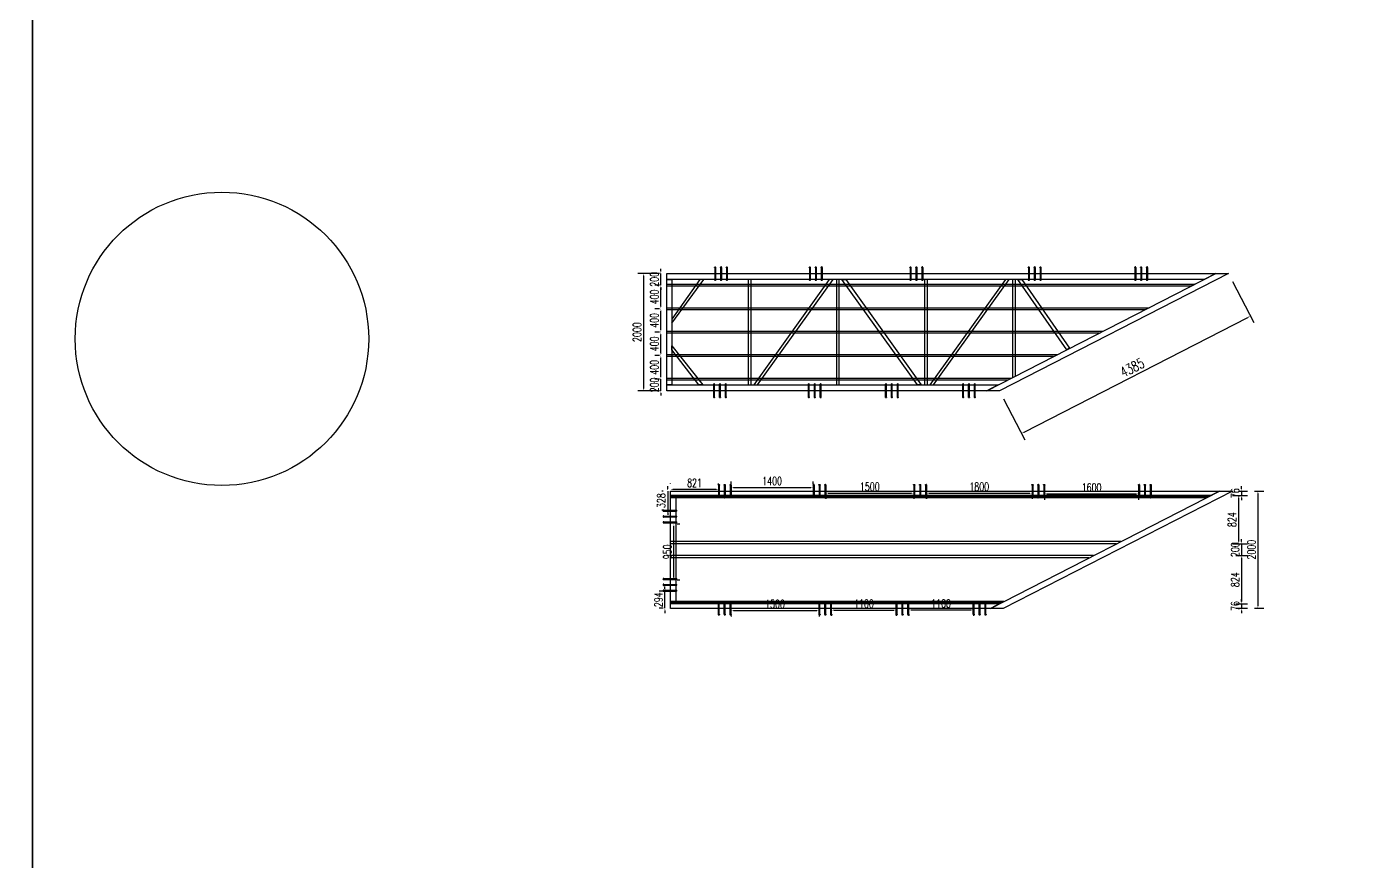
# Model space of a CAD drawing. Extents: x -18540 to 926017, y -610001 to -56924.
# Drawn here: x 24599 to 47185, y -595422 to -581187 of the extents above; entities that cross this region are included whole.
import ezdxf

# ---------------------------------------------------------------- set-up
doc = ezdxf.new("R2010")
doc.units = 0
doc.header["$LTSCALE"] = 10
doc.header["$MEASUREMENT"] = 0
for name, color, linetype in [('BJ02', 2, 'Continuous'), ('W-STEEL_FRAME钢架', 3, 'Continuous'), ('W-STEEL_KEEL钢龙骨', 5, 'Continuous'), ('浮箱U槽', 5, 'Continuous'), ('螺栓孔位', 2, 'Continuous')]:
    doc.layers.add(name, color=color, linetype=linetype)
doc.styles.add('STANDARD_T3', font='simplex.shx', dxfattribs={"width": 0.7, "bigfont": 'gbcbig.shx'})
doc.dimstyles.new('W&&40', dxfattribs={"dimtxt": 140, "dimasz": 40, "dimexe": 100, "dimexo": 120, "dimgap": 40, "dimtad": 1, "dimdec": 0, "dimzin": 0, "dimdsep": 46, "dimtxsty": 'STANDARD_T3', "dimcen": 0.09, "dimclrd": 1, "dimclre": 1, "dimclrt": 7, "dimazin": 2, "dimtfac": 1, "dimtdec": 0, "dimtix": 1, "dimtmove": 2, "dimatfit": 3, "dimfxl": 100, "dimtolj": 1, "dimtzin": 0, "dimarcsym": 0})
doc.dimstyles.new('W&&50', dxfattribs={"dimtxt": 175, "dimasz": 50, "dimexe": 125, "dimexo": 150, "dimgap": 50, "dimtad": 1, "dimdec": 0, "dimzin": 0, "dimdsep": 46, "dimtxsty": 'STANDARD_T3', "dimcen": 0.09, "dimclrd": 1, "dimclre": 1, "dimclrt": 7, "dimazin": 2, "dimtfac": 1, "dimtdec": 0, "dimtix": 1, "dimtmove": 2, "dimatfit": 3, "dimfxl": 100, "dimtolj": 1, "dimtzin": 0, "dimarcsym": 0})

# ---------------------------------------------------------------- blocks, each defined once
blk = doc.blocks.new('C-12')
at = {"color": 3}
blk.add_line((589889, 33110), (589989, 33110), dxfattribs=at)
at = {"color": 2}
blk.add_lwpolyline([(589989, 33110), (589989, 27464), (589889, 27659), (589889, 33110)], close=True, dxfattribs=at)
at = {"color": 3}
blk.add_lwpolyline([(589889, 27659), (591889, 23757), (591889, 23538), (589889, 27440)], close=True, dxfattribs=at)
at = {"layer": 'BJ02'}
blk.add_lwpolyline([(591789, 33110), (591789, 33020), (589989, 33020), (589989, 33110)], close=True, dxfattribs=at)
blk.add_lwpolyline([(591789, 33110), (591889, 33110), (591889, 23757), (591789, 23952), (591789, 33110)], dxfattribs=at)
at = {"layer": 'W-STEEL_FRAME钢架', "color": 1}
for points in [[(589989, 32496), (589989, 32561), (590587, 33020), (590657, 33020), (589989, 32496)], [(591789, 32477), (591789, 32543), (591111, 33020), (591041, 33020), (591789, 32477)], [(591789, 30276), (591789, 30341), (589989, 31626), (589989, 31564), (591789, 30276)], [(591789, 30126), (591789, 30060), (589989, 28776), (589989, 28837), (591789, 30126)], [(591789, 27276), (591789, 27341), (589989, 28626), (589989, 28564), (591789, 27276)], [(591789, 27126), (591789, 27060), (590614, 26246), (590590, 26293), (591789, 27126)]]:
    blk.add_lwpolyline(points, dxfattribs=at)
for points in [[(591789, 31670), (591789, 31720), (589989, 31720), (589989, 31670)], [(591789, 30170), (591789, 30220), (589989, 30220), (589989, 30170)], [(591789, 28670), (591789, 28720), (589989, 28720), (589989, 28670)], [(591789, 27170), (591789, 27220), (590115, 27220), (590140, 27170)]]:
    blk.add_lwpolyline(points, close=True, dxfattribs=at)
at = {"layer": 'W-STEEL_KEEL钢龙骨', "color": 4}
for points in [[(590072, 27303), (590072, 33110), (590107, 33110), (590107, 27235)], [(590472, 26523), (590472, 33110), (590507, 33110), (590507, 26455)], [(590872, 25743), (590872, 33110), (590907, 33110), (590907, 25674)], [(591272, 24962), (591272, 33110), (591307, 33110), (591307, 24894)]]:
    blk.add_lwpolyline(points, dxfattribs=at)
blk.add_lwpolyline([(591707, 33110), (591707, 24114), (591672, 24182), (591672, 33110)], close=True, dxfattribs=at)
blk = doc.blocks.new('*D551')
at = {"layer": 'Defpoints', "color": 0, "transparency": 16777216}
for p in [(35404, -587198), (35503, -587198), (35503, -587398)]:
    blk.add_point(p, dxfattribs=at)
at = {"layer": '浮箱U槽', "color": 1, "lineweight": -2, "transparency": 16777216}
for p, q in [((35383, -587198), (35304, -587198)), ((35404, -587158), (35404, -587118)), ((35404, -587398), (35404, -587198)), ((35383, -587398), (35304, -587398)), ((35404, -587438), (35404, -587478))]:
    blk.add_line(p, q, dxfattribs=at)
at = {"layer": '浮箱U槽', "color": 1, "transparency": 16777216}
for points in [[(35398, -587158), (35411, -587158), (35404, -587198)], [(35398, -587438), (35411, -587438), (35404, -587398)]]:
    blk.add_solid(points, dxfattribs=at)
at = {"layer": '浮箱U槽', "color": 7, "transparency": 16777216, "insert": (35294, -587298), "char_height": 140, "attachment_point": 5, "rotation": 90, "style": 'STANDARD_T3'}
blk.add_mtext('\\A1;200', dxfattribs=at)
blk = doc.blocks.new('*D552')
at = {"layer": 'Defpoints', "color": 0, "transparency": 16777216}
for p in [(35404, -586798), (35503, -586798), (35503, -587198)]:
    blk.add_point(p, dxfattribs=at)
at = {"layer": '浮箱U槽', "color": 1, "lineweight": -2, "transparency": 16777216}
for p, q in [((35383, -586798), (35304, -586798)), ((35404, -587158), (35404, -586838)), ((35383, -587198), (35304, -587198))]:
    blk.add_line(p, q, dxfattribs=at)
at = {"layer": '浮箱U槽', "color": 1, "transparency": 16777216}
for points in [[(35398, -586838), (35411, -586838), (35404, -586798)], [(35398, -587158), (35411, -587158), (35404, -587198)]]:
    blk.add_solid(points, dxfattribs=at)
at = {"layer": '浮箱U槽', "color": 7, "transparency": 16777216, "insert": (35294, -586998), "char_height": 140, "attachment_point": 5, "rotation": 90, "style": 'STANDARD_T3'}
blk.add_mtext('\\A1;400', dxfattribs=at)
blk = doc.blocks.new('*D553')
at = {"layer": 'Defpoints', "color": 0, "transparency": 16777216}
for p in [(35404, -586398), (35503, -586398), (35503, -586798)]:
    blk.add_point(p, dxfattribs=at)
at = {"layer": '浮箱U槽', "color": 1, "lineweight": -2, "transparency": 16777216}
for p, q in [((35383, -586398), (35304, -586398)), ((35404, -586758), (35404, -586438)), ((35383, -586798), (35304, -586798))]:
    blk.add_line(p, q, dxfattribs=at)
at = {"layer": '浮箱U槽', "color": 1, "transparency": 16777216}
for points in [[(35398, -586438), (35411, -586438), (35404, -586398)], [(35398, -586758), (35411, -586758), (35404, -586798)]]:
    blk.add_solid(points, dxfattribs=at)
at = {"layer": '浮箱U槽', "color": 7, "transparency": 16777216, "insert": (35294, -586598), "char_height": 140, "attachment_point": 5, "rotation": 90, "style": 'STANDARD_T3'}
blk.add_mtext('\\A1;400', dxfattribs=at)
blk = doc.blocks.new('*D554')
at = {"layer": 'Defpoints', "color": 0, "transparency": 16777216}
for p in [(35404, -585998), (35503, -585998), (35503, -586398)]:
    blk.add_point(p, dxfattribs=at)
at = {"layer": '浮箱U槽', "color": 1, "lineweight": -2, "transparency": 16777216}
for p, q in [((35383, -585998), (35304, -585998)), ((35404, -586358), (35404, -586038)), ((35383, -586398), (35304, -586398))]:
    blk.add_line(p, q, dxfattribs=at)
at = {"layer": '浮箱U槽', "color": 1, "transparency": 16777216}
for points in [[(35398, -586038), (35411, -586038), (35404, -585998)], [(35398, -586358), (35411, -586358), (35404, -586398)]]:
    blk.add_solid(points, dxfattribs=at)
at = {"layer": '浮箱U槽', "color": 7, "transparency": 16777216, "insert": (35294, -586198), "char_height": 140, "attachment_point": 5, "rotation": 90, "style": 'STANDARD_T3'}
blk.add_mtext('\\A1;400', dxfattribs=at)
blk = doc.blocks.new('*D555')
at = {"layer": 'Defpoints', "color": 0, "transparency": 16777216}
for p in [(35404, -585598), (35503, -585598), (35503, -585998)]:
    blk.add_point(p, dxfattribs=at)
at = {"layer": '浮箱U槽', "color": 1, "lineweight": -2, "transparency": 16777216}
for p, q in [((35383, -585598), (35304, -585598)), ((35404, -585958), (35404, -585638)), ((35383, -585998), (35304, -585998))]:
    blk.add_line(p, q, dxfattribs=at)
at = {"layer": '浮箱U槽', "color": 1, "transparency": 16777216}
for points in [[(35398, -585638), (35411, -585638), (35404, -585598)], [(35398, -585958), (35411, -585958), (35404, -585998)]]:
    blk.add_solid(points, dxfattribs=at)
at = {"layer": '浮箱U槽', "color": 7, "transparency": 16777216, "insert": (35294, -585798), "char_height": 140, "attachment_point": 5, "rotation": 90, "style": 'STANDARD_T3'}
blk.add_mtext('\\A1;400', dxfattribs=at)
blk = doc.blocks.new('*D556')
at = {"layer": 'Defpoints', "color": 0, "transparency": 16777216}
for p in [(35404, -585398), (35503, -585398), (35503, -585598)]:
    blk.add_point(p, dxfattribs=at)
at = {"layer": '浮箱U槽', "color": 1, "lineweight": -2, "transparency": 16777216}
for p, q in [((35383, -585398), (35304, -585398)), ((35404, -585358), (35404, -585318)), ((35404, -585598), (35404, -585398)), ((35383, -585598), (35304, -585598)), ((35404, -585638), (35404, -585678))]:
    blk.add_line(p, q, dxfattribs=at)
at = {"layer": '浮箱U槽', "color": 1, "transparency": 16777216}
for points in [[(35398, -585358), (35411, -585358), (35404, -585398)], [(35398, -585638), (35411, -585638), (35404, -585598)]]:
    blk.add_solid(points, dxfattribs=at)
at = {"layer": '浮箱U槽', "color": 7, "transparency": 16777216, "insert": (35294, -585498), "char_height": 140, "attachment_point": 5, "rotation": 90, "style": 'STANDARD_T3'}
blk.add_mtext('\\A1;200', dxfattribs=at)
blk = doc.blocks.new('*D557')
at = {"layer": 'Defpoints', "color": 0, "transparency": 16777216}
for p in [(35503, -585398), (35109, -587398), (35503, -587398)]:
    blk.add_point(p, dxfattribs=at)
at = {"layer": '浮箱U槽', "color": 1, "lineweight": -2, "transparency": 16777216}
for p, q in [((35383, -585398), (35009, -585398)), ((35109, -585438), (35109, -587358)), ((35383, -587398), (35009, -587398))]:
    blk.add_line(p, q, dxfattribs=at)
at = {"layer": '浮箱U槽', "color": 1, "transparency": 16777216}
for points in [[(35103, -585438), (35116, -585438), (35109, -585398)], [(35103, -587358), (35116, -587358), (35109, -587398)]]:
    blk.add_solid(points, dxfattribs=at)
at = {"layer": '浮箱U槽', "color": 7, "transparency": 16777216, "insert": (34999, -586398), "char_height": 140, "attachment_point": 5, "rotation": 90, "style": 'STANDARD_T3'}
blk.add_mtext('\\A1;2000', dxfattribs=at)
blk = doc.blocks.new('1')
at = {"lineweight": -3}
for p, q in [((-1521938, 1214338), (-1521935, 1214338)), ((-1521938, 1214336), (-1521931, 1214336)), ((-1521938, 1214336), (-1521914, 1214336)), ((-1521936, 1214341), (-1521936, 1214346)), ((-1521936, 1214346), (-1521916, 1214346)), ((-1521935, 1214341), (-1521936, 1214341)), ((-1521934, 1214347), (-1521932, 1214347)), ((-1521933, 1214352), (-1521931, 1214355)), ((-1521933, 1214136), (-1521933, 1214352)), ((-1521919, 1214352), (-1521933, 1214352)), ((-1521932, 1214347), (-1521919, 1214347)), ((-1521932, 1214346), (-1521932, 1214341)), ((-1521921, 1214355), (-1521931, 1214355)), ((-1521919, 1214352), (-1521921, 1214355)), ((-1521919, 1214347), (-1521921, 1214347)), ((-1521921, 1214346), (-1521921, 1214341)), ((-1521919, 1214136), (-1521919, 1214352)), ((-1521917, 1214341), (-1521916, 1214341)), ((-1521914, 1214338), (-1521917, 1214338)), ((-1521916, 1214341), (-1521916, 1214346)), ((-1521938, 1214136), (-1521931, 1214136)), ((-1521938, 1214136), (-1521914, 1214136)), ((-1521938, 1214134), (-1521935, 1214134)), ((-1521935, 1214131), (-1521936, 1214131)), ((-1521936, 1214131), (-1521936, 1214126)), ((-1521936, 1214126), (-1521916, 1214126)), ((-1521934, 1214125), (-1521932, 1214125)), ((-1521932, 1214126), (-1521932, 1214131)), ((-1521932, 1214125), (-1521919, 1214125)), ((-1521921, 1214126), (-1521921, 1214131)), ((-1521919, 1214125), (-1521921, 1214125)), ((-1521914, 1214134), (-1521917, 1214134)), ((-1521917, 1214131), (-1521916, 1214131)), ((-1521916, 1214131), (-1521916, 1214126))]:
    blk.add_line(p, q, dxfattribs=at)
at = {"color": 1}
for p, q in [((-1521936, 1214346), (-1521934, 1214347)), ((-1521919, 1214347), (-1521916, 1214346))]:
    blk.add_line(p, q, dxfattribs=at)
at = {"color": 6, "lineweight": -3}
for p, q in [((-1521931, 1214136), (-1521931, 1214355)), ((-1521921, 1214136), (-1521921, 1214355))]:
    blk.add_line(p, q, dxfattribs=at)
at = {"lineweight": -3}
for points in [[(-1521933, 1214336), (-1521938, 1214336), (-1521938, 1214338), (-1521914, 1214338), (-1521914, 1214336), (-1521919, 1214336)], [(-1521935, 1214338), (-1521935, 1214341), (-1521917, 1214341), (-1521917, 1214338)], [(-1521933, 1214136), (-1521938, 1214136), (-1521938, 1214134), (-1521914, 1214134), (-1521914, 1214136), (-1521919, 1214136)], [(-1521935, 1214134), (-1521935, 1214131), (-1521917, 1214131), (-1521917, 1214134)]]:
    blk.add_lwpolyline(points, dxfattribs=at)
for centre, radius, start, end in [((-1521934, 1214129), 3.22, 223.6028, 316.3972), ((-1521926, 1214140), 14.7, 248.7607, 291.2393), ((-1521919, 1214129), 3.22, 223.6028, 316.3972)]:
    blk.add_arc(centre, radius, start, end, dxfattribs=at)
blk = doc.blocks.new('螺栓孔位')
at = {"layer": '螺栓孔位', "color": 1, "rotation": 270}
for p in [(-1214244, -1521833), (-1214244, -1521933), (-1214244, -1522033)]:
    blk.add_blockref('1', p, dxfattribs=at)
blk = doc.blocks.new('*D558')
at = {"layer": 'Defpoints', "color": 0, "transparency": 16777216}
for p in [(36599, -591106), (38099, -591106), (38099, -591143)]:
    blk.add_point(p, dxfattribs=at)
at = {"layer": '浮箱U槽', "color": 1, "lineweight": -2, "transparency": 16777216}
for p, q in [((36599, -591226), (36599, -591243)), ((36639, -591143), (38059, -591143)), ((38099, -591226), (38099, -591243))]:
    blk.add_line(p, q, dxfattribs=at)
at = {"layer": '浮箱U槽', "color": 1, "transparency": 16777216}
for points in [[(36639, -591137), (36639, -591150), (36599, -591143)], [(38059, -591137), (38059, -591150), (38099, -591143)]]:
    blk.add_solid(points, dxfattribs=at)
at = {"layer": '浮箱U槽', "color": 7, "transparency": 16777216, "insert": (37349, -591033), "char_height": 140, "attachment_point": 5, "style": 'STANDARD_T3'}
blk.add_mtext('\\A1;1500', dxfattribs=at)
blk = doc.blocks.new('*D559')
at = {"layer": 'Defpoints', "color": 0, "transparency": 16777216}
for p in [(38313, -591106), (39413, -591106), (39413, -591136)]:
    blk.add_point(p, dxfattribs=at)
at = {"layer": '浮箱U槽', "color": 1, "lineweight": -2, "transparency": 16777216}
for p, q in [((38313, -591226), (38313, -591236)), ((38353, -591136), (39373, -591136)), ((39413, -591226), (39413, -591236))]:
    blk.add_line(p, q, dxfattribs=at)
at = {"layer": '浮箱U槽', "color": 1, "transparency": 16777216}
for points in [[(38353, -591129), (38353, -591143), (38313, -591136)], [(39373, -591129), (39373, -591143), (39413, -591136)]]:
    blk.add_solid(points, dxfattribs=at)
at = {"layer": '浮箱U槽', "color": 7, "transparency": 16777216, "insert": (38863, -591026), "char_height": 140, "attachment_point": 5, "style": 'STANDARD_T3'}
blk.add_mtext('\\A1;1100', dxfattribs=at)
blk = doc.blocks.new('*D560')
at = {"layer": 'Defpoints', "color": 0, "transparency": 16777216}
for p in [(39627, -591106), (40727, -591106), (40727, -591133)]:
    blk.add_point(p, dxfattribs=at)
at = {"layer": '浮箱U槽', "color": 1, "lineweight": -2, "transparency": 16777216}
for p, q in [((39627, -591226), (39627, -591233)), ((39667, -591133), (40687, -591133)), ((40727, -591226), (40727, -591233))]:
    blk.add_line(p, q, dxfattribs=at)
at = {"layer": '浮箱U槽', "color": 1, "transparency": 16777216}
for points in [[(39667, -591126), (39667, -591139), (39627, -591133)], [(40687, -591126), (40687, -591139), (40727, -591133)]]:
    blk.add_solid(points, dxfattribs=at)
at = {"layer": '浮箱U槽', "color": 7, "transparency": 16777216, "insert": (40177, -591023), "char_height": 140, "attachment_point": 5, "style": 'STANDARD_T3'}
blk.add_mtext('\\A1;1100', dxfattribs=at)
blk = doc.blocks.new('*D561')
at = {"layer": 'Defpoints', "color": 0, "transparency": 16777216}
for p in [(38213, -589106), (39713, -589106), (39713, -589142)]:
    blk.add_point(p, dxfattribs=at)
at = {"layer": '浮箱U槽', "color": 1, "lineweight": -2, "transparency": 16777216}
for p, q in [((38213, -589226), (38213, -589242)), ((38253, -589142), (39673, -589142)), ((39713, -589226), (39713, -589242))]:
    blk.add_line(p, q, dxfattribs=at)
at = {"layer": '浮箱U槽', "color": 1, "transparency": 16777216}
for points in [[(38253, -589135), (38253, -589148), (38213, -589142)], [(39673, -589135), (39673, -589148), (39713, -589142)]]:
    blk.add_solid(points, dxfattribs=at)
at = {"layer": '浮箱U槽', "color": 7, "transparency": 16777216, "insert": (38963, -589032), "char_height": 140, "attachment_point": 5, "style": 'STANDARD_T3'}
blk.add_mtext('\\A1;1500', dxfattribs=at)
blk = doc.blocks.new('*D562')
at = {"layer": 'Defpoints', "color": 0, "transparency": 16777216}
for p in [(39927, -589106), (41727, -589106), (41727, -589142)]:
    blk.add_point(p, dxfattribs=at)
at = {"layer": '浮箱U槽', "color": 1, "lineweight": -2, "transparency": 16777216}
for p, q in [((39927, -589226), (39927, -589242)), ((39967, -589142), (41687, -589142)), ((41727, -589226), (41727, -589242))]:
    blk.add_line(p, q, dxfattribs=at)
at = {"layer": '浮箱U槽', "color": 1, "transparency": 16777216}
for points in [[(39967, -589136), (39967, -589149), (39927, -589142)], [(41687, -589136), (41687, -589149), (41727, -589142)]]:
    blk.add_solid(points, dxfattribs=at)
at = {"layer": '浮箱U槽', "color": 7, "transparency": 16777216, "insert": (40827, -589032), "char_height": 140, "attachment_point": 5, "style": 'STANDARD_T3'}
blk.add_mtext('\\A1;1800', dxfattribs=at)
blk = doc.blocks.new('*D563')
at = {"layer": 'Defpoints', "color": 0, "transparency": 16777216}
for p in [(41941, -589106), (43541, -589106), (43541, -589155)]:
    blk.add_point(p, dxfattribs=at)
at = {"layer": '浮箱U槽', "color": 1, "lineweight": -2, "transparency": 16777216}
for p, q in [((41941, -589226), (41941, -589255)), ((41981, -589155), (43501, -589155)), ((43541, -589226), (43541, -589255))]:
    blk.add_line(p, q, dxfattribs=at)
at = {"layer": '浮箱U槽', "color": 1, "transparency": 16777216}
for points in [[(41981, -589149), (41981, -589162), (41941, -589155)], [(43501, -589149), (43501, -589162), (43541, -589155)]]:
    blk.add_solid(points, dxfattribs=at)
at = {"layer": '浮箱U槽', "color": 7, "transparency": 16777216, "insert": (42741, -589045), "char_height": 140, "attachment_point": 5, "style": 'STANDARD_T3'}
blk.add_mtext('\\A1;1600', dxfattribs=at)
blk = doc.blocks.new('*D564')
at = {"layer": 'Defpoints', "color": 0, "transparency": 16777216}
for p in [(35563, -589668), (35626, -589668), (35563, -590618)]:
    blk.add_point(p, dxfattribs=at)
at = {"layer": '浮箱U槽', "color": 1, "lineweight": -2, "transparency": 16777216}
for p, q in [((35626, -590578), (35626, -589708)), ((35683, -589668), (35726, -589668)), ((35683, -590618), (35726, -590618))]:
    blk.add_line(p, q, dxfattribs=at)
at = {"layer": '浮箱U槽', "color": 1, "transparency": 16777216}
for points in [[(35619, -589708), (35632, -589708), (35626, -589668)], [(35619, -590578), (35632, -590578), (35626, -590618)]]:
    blk.add_solid(points, dxfattribs=at)
at = {"layer": '浮箱U槽', "color": 7, "transparency": 16777216, "insert": (35516, -590143), "char_height": 140, "attachment_point": 5, "rotation": 90, "style": 'STANDARD_T3'}
blk.add_mtext('\\A1;950', dxfattribs=at)
blk = doc.blocks.new('*D565')
at = {"layer": 'Defpoints', "color": 0, "transparency": 16777216}
for p in [(35473, -590812), (35564, -590812), (35566, -591106)]:
    blk.add_point(p, dxfattribs=at)
at = {"layer": '浮箱U槽', "color": 1, "lineweight": -2, "transparency": 16777216}
for p, q in [((35444, -590812), (35373, -590812)), ((35473, -590772), (35473, -590732)), ((35473, -591106), (35473, -590812)), ((35446, -591106), (35373, -591106)), ((35473, -591146), (35473, -591186))]:
    blk.add_line(p, q, dxfattribs=at)
at = {"layer": '浮箱U槽', "color": 1, "transparency": 16777216}
for points in [[(35467, -590772), (35480, -590772), (35473, -590812)], [(35467, -591146), (35480, -591146), (35473, -591106)]]:
    blk.add_solid(points, dxfattribs=at)
at = {"layer": '浮箱U槽', "color": 7, "transparency": 16777216, "insert": (35363, -590959), "char_height": 140, "attachment_point": 5, "rotation": 90, "style": 'STANDARD_T3'}
blk.add_mtext('\\A1;294', dxfattribs=at)
blk = doc.blocks.new('*D566')
at = {"layer": 'Defpoints', "color": 0, "transparency": 16777216}
for p in [(35566, -589106), (35520, -589434), (35566, -589434)]:
    blk.add_point(p, dxfattribs=at)
at = {"layer": '浮箱U槽', "color": 1, "lineweight": -2, "transparency": 16777216}
for p, q in [((35520, -589066), (35520, -589026)), ((35446, -589106), (35420, -589106)), ((35520, -589106), (35520, -589434)), ((35446, -589434), (35420, -589434)), ((35520, -589474), (35520, -589514))]:
    blk.add_line(p, q, dxfattribs=at)
at = {"layer": '浮箱U槽', "color": 1, "transparency": 16777216}
for points in [[(35513, -589066), (35527, -589066), (35520, -589106)], [(35513, -589474), (35527, -589474), (35520, -589434)]]:
    blk.add_solid(points, dxfattribs=at)
at = {"layer": '浮箱U槽', "color": 7, "transparency": 16777216, "insert": (35410, -589270), "char_height": 140, "attachment_point": 5, "rotation": 90, "style": 'STANDARD_T3'}
blk.add_mtext('\\A1;328', dxfattribs=at)
blk = doc.blocks.new('*D567')
at = {"layer": 'Defpoints', "color": 0, "transparency": 16777216}
for p in [(37999, -589045), (36599, -589106), (37999, -589106)]:
    blk.add_point(p, dxfattribs=at)
at = {"layer": '浮箱U槽', "color": 1, "lineweight": -2, "transparency": 16777216}
for p, q in [((36599, -588986), (36599, -588945)), ((36639, -589045), (37959, -589045)), ((37999, -588986), (37999, -588945))]:
    blk.add_line(p, q, dxfattribs=at)
at = {"layer": '浮箱U槽', "color": 1, "transparency": 16777216}
for points in [[(36639, -589039), (36639, -589052), (36599, -589045)], [(37959, -589039), (37959, -589052), (37999, -589045)]]:
    blk.add_solid(points, dxfattribs=at)
at = {"layer": '浮箱U槽', "color": 7, "transparency": 16777216, "insert": (37299, -588935), "char_height": 140, "attachment_point": 5, "style": 'STANDARD_T3'}
blk.add_mtext('\\A1;1400', dxfattribs=at)
blk = doc.blocks.new('*D568')
at = {"layer": 'Defpoints', "color": 0, "transparency": 16777216}
for p in [(35566, -589078), (35566, -589106), (36387, -589106)]:
    blk.add_point(p, dxfattribs=at)
at = {"layer": '浮箱U槽', "color": 1, "lineweight": -2, "transparency": 16777216}
for p, q in [((35566, -588986), (35566, -588978)), ((36387, -588986), (36387, -588978)), ((36347, -589078), (35606, -589078))]:
    blk.add_line(p, q, dxfattribs=at)
at = {"layer": '浮箱U槽', "color": 1, "transparency": 16777216}
for points in [[(35606, -589071), (35606, -589085), (35566, -589078)], [(36347, -589071), (36347, -589085), (36387, -589078)]]:
    blk.add_solid(points, dxfattribs=at)
at = {"layer": '浮箱U槽', "color": 7, "transparency": 16777216, "insert": (35977, -588968), "char_height": 140, "attachment_point": 5, "style": 'STANDARD_T3'}
blk.add_mtext('\\A1;821', dxfattribs=at)
blk = doc.blocks.new('*D569')
at = {"layer": 'Defpoints', "color": 0, "transparency": 16777216}
for p in [(44770, -589182), (45139, -589106), (45296, -589182)]:
    blk.add_point(p, dxfattribs=at)
at = {"layer": '浮箱U槽', "color": 1, "lineweight": -2, "transparency": 16777216}
for p, q in [((45296, -589066), (45296, -589026)), ((45196, -589182), (45396, -589182)), ((45259, -589106), (45396, -589106)), ((45296, -589106), (45296, -589182)), ((45296, -589222), (45296, -589262))]:
    blk.add_line(p, q, dxfattribs=at)
at = {"layer": '浮箱U槽', "color": 1, "transparency": 16777216}
for points in [[(45289, -589066), (45302, -589066), (45296, -589106)], [(45289, -589222), (45302, -589222), (45296, -589182)]]:
    blk.add_solid(points, dxfattribs=at)
at = {"layer": '浮箱U槽', "color": 7, "transparency": 16777216, "insert": (45186, -589144), "char_height": 140, "attachment_point": 5, "rotation": 90, "style": 'STANDARD_T3'}
blk.add_mtext('\\A1;76', dxfattribs=at)
blk = doc.blocks.new('*D570')
at = {"layer": 'Defpoints', "color": 0, "transparency": 16777216}
for p in [(44770, -589182), (43163, -590006), (45244, -590006)]:
    blk.add_point(p, dxfattribs=at)
at = {"layer": '浮箱U槽', "color": 1, "lineweight": -2, "transparency": 16777216}
for p, q in [((45144, -589182), (45344, -589182)), ((45244, -589222), (45244, -589966)), ((45144, -590006), (45344, -590006))]:
    blk.add_line(p, q, dxfattribs=at)
at = {"layer": '浮箱U槽', "color": 1, "transparency": 16777216}
for points in [[(45237, -589222), (45250, -589222), (45244, -589182)], [(45237, -589966), (45250, -589966), (45244, -590006)]]:
    blk.add_solid(points, dxfattribs=at)
at = {"layer": '浮箱U槽', "color": 7, "transparency": 16777216, "insert": (45134, -589594), "char_height": 140, "attachment_point": 5, "rotation": 90, "style": 'STANDARD_T3'}
blk.add_mtext('\\A1;824', dxfattribs=at)
blk = doc.blocks.new('*D571')
at = {"layer": 'Defpoints', "color": 0, "transparency": 16777216}
for p in [(43163, -590006), (42773, -590206), (45296, -590206)]:
    blk.add_point(p, dxfattribs=at)
at = {"layer": '浮箱U槽', "color": 1, "lineweight": -2, "transparency": 16777216}
for p, q in [((45296, -589966), (45296, -589926)), ((45196, -590006), (45396, -590006)), ((45296, -590006), (45296, -590206)), ((45196, -590206), (45396, -590206)), ((45296, -590246), (45296, -590286))]:
    blk.add_line(p, q, dxfattribs=at)
at = {"layer": '浮箱U槽', "color": 1, "transparency": 16777216}
for points in [[(45289, -589966), (45302, -589966), (45296, -590006)], [(45289, -590246), (45302, -590246), (45296, -590206)]]:
    blk.add_solid(points, dxfattribs=at)
at = {"layer": '浮箱U槽', "color": 7, "transparency": 16777216, "insert": (45186, -590106), "char_height": 140, "attachment_point": 5, "rotation": 90, "style": 'STANDARD_T3'}
blk.add_mtext('\\A1;200', dxfattribs=at)
blk = doc.blocks.new('*D572')
at = {"layer": 'Defpoints', "color": 0, "transparency": 16777216}
for p in [(42773, -590206), (41166, -591030), (45296, -591030)]:
    blk.add_point(p, dxfattribs=at)
at = {"layer": '浮箱U槽', "color": 1, "lineweight": -2, "transparency": 16777216}
for p, q in [((45196, -590206), (45396, -590206)), ((45296, -590246), (45296, -590990)), ((45196, -591030), (45396, -591030))]:
    blk.add_line(p, q, dxfattribs=at)
at = {"layer": '浮箱U槽', "color": 1, "transparency": 16777216}
for points in [[(45289, -590246), (45302, -590246), (45296, -590206)], [(45289, -590990), (45302, -590990), (45296, -591030)]]:
    blk.add_solid(points, dxfattribs=at)
at = {"layer": '浮箱U槽', "color": 7, "transparency": 16777216, "insert": (45186, -590618), "char_height": 140, "attachment_point": 5, "rotation": 90, "style": 'STANDARD_T3'}
blk.add_mtext('\\A1;824', dxfattribs=at)
blk = doc.blocks.new('*D573')
at = {"layer": 'Defpoints', "color": 0, "transparency": 16777216}
for p in [(41166, -591030), (41236, -591106), (45296, -591106)]:
    blk.add_point(p, dxfattribs=at)
at = {"layer": '浮箱U槽', "color": 1, "lineweight": -2, "transparency": 16777216}
for p, q in [((45196, -591030), (45396, -591030)), ((45296, -590990), (45296, -590950)), ((45296, -591030), (45296, -591106)), ((45196, -591106), (45396, -591106)), ((45296, -591146), (45296, -591186))]:
    blk.add_line(p, q, dxfattribs=at)
at = {"layer": '浮箱U槽', "color": 1, "transparency": 16777216}
for points in [[(45289, -590990), (45302, -590990), (45296, -591030)], [(45289, -591146), (45302, -591146), (45296, -591106)]]:
    blk.add_solid(points, dxfattribs=at)
at = {"layer": '浮箱U槽', "color": 7, "transparency": 16777216, "insert": (45186, -591068), "char_height": 140, "attachment_point": 5, "rotation": 90, "style": 'STANDARD_T3'}
blk.add_mtext('\\A1;76', dxfattribs=at)
blk = doc.blocks.new('*D574')
at = {"layer": 'Defpoints', "color": 0, "transparency": 16777216}
for p in [(45396, -589106), (45396, -591106), (45574, -591106)]:
    blk.add_point(p, dxfattribs=at)
at = {"layer": '浮箱U槽', "color": 1, "lineweight": -2, "transparency": 16777216}
for p, q in [((45516, -589106), (45674, -589106)), ((45574, -589146), (45574, -591066)), ((45516, -591106), (45674, -591106))]:
    blk.add_line(p, q, dxfattribs=at)
at = {"layer": '浮箱U槽', "color": 1, "transparency": 16777216}
for points in [[(45567, -589146), (45580, -589146), (45574, -589106)], [(45567, -591066), (45580, -591066), (45574, -591106)]]:
    blk.add_solid(points, dxfattribs=at)
at = {"layer": '浮箱U槽', "color": 7, "transparency": 16777216, "insert": (45464, -590106), "char_height": 140, "attachment_point": 5, "rotation": 90, "style": 'STANDARD_T3'}
blk.add_mtext('\\A1;2000', dxfattribs=at)
blk = doc.blocks.new('*D1732')
at = {"color": 1, "lineweight": -2, "transparency": 16777216}
for p, q in [((45144, -585532), (45505, -586235)), ((41590, -588101), (45403, -586147)), ((41242, -587532), (41602, -588235))]:
    blk.add_line(p, q, dxfattribs=at)
at = {"color": 1, "transparency": 16777216}
for points in [[(45399, -586139), (45407, -586154), (45448, -586124)], [(41586, -588094), (41594, -588109), (41545, -588124)]]:
    blk.add_solid(points, dxfattribs=at)
at = {"layer": 'Defpoints', "color": 0, "transparency": 16777216}
for p in [(45075, -585398), (45448, -586124), (41173, -587398)]:
    blk.add_point(p, dxfattribs=at)
at = {"color": 7, "transparency": 16777216, "insert": (43434, -587002), "char_height": 175, "attachment_point": 5, "rotation": 27.1366, "style": 'STANDARD_T3'}
blk.add_mtext('\\A1;4385', dxfattribs=at)

msp = doc.modelspace()

# ---------------------------------------------------------------- linework, layer by layer
at = {"color": 3}
msp.add_line((35566.3, -591106.1), (35566.3, -591006.1), dxfattribs=at)
msp.add_lwpolyline([(41017.1, -591106.1), (44919.3, -589106.1), (45138.5, -589106.1), (41236.3, -591106.1)], close=True, dxfattribs=at)
at = {"color": 2}
msp.add_lwpolyline([(35566.3, -591006.1), (41212.3, -591006.1), (41017.1, -591106.1), (35566.3, -591106.1)], close=True, dxfattribs=at)
at = {"color": 4}
msp.add_circle((27927, -586511.6), 2500, dxfattribs=at)
at = {"layer": 'BJ02'}
for points in [[(-18540, -490906.1), (24698.5, -490906.1), (24698.5, -610000.5), (-18540, -610000.5)], [(24698.5, -490906.1), (67937.1, -490906.1), (67937.1, -610000.5), (24698.5, -610000.5)], [(35566.3, -589206.1), (35656.3, -589206.1), (35656.3, -591006.1), (35566.3, -591006.1)]]:
    msp.add_lwpolyline(points, close=True, dxfattribs=at)
msp.add_lwpolyline([(35566.3, -589206.1), (35566.3, -589106.1), (44919.3, -589106.1), (44724.2, -589206.1), (35566.3, -589206.1)], dxfattribs=at)
at = {"layer": '浮箱U槽'}
for p, q in [((44770.4, -589182.5), (35566.3, -589182.5)), ((44692.3, -589222.5), (35566.3, -589222.5)), ((43240.7, -589966.5), (35566.3, -589966.5)), ((43162.6, -590006.5), (35566.3, -590006.5)), ((42772.6, -590206.4), (35566.3, -590206.4)), ((42694.5, -590246.4), (35566.3, -590246.4)), ((41243.8, -590990), (35566.3, -590990)), ((41165.8, -591030), (35566.3, -591030))]:
    msp.add_line(p, q, dxfattribs=at)

# ---------------------------------------------------------------- block references
at = {"layer": 'BJ02', "rotation": 90}
msp.add_blockref('C-12', (68613.2, -1177287.4), dxfattribs=at)
at = {"layer": '螺栓孔位', "xscale": -1, "rotation": 90}
for p in [(36421.9, -585405.8), (38035.9, -585405.8), (39749.9, -585405.8), (41763.9, -585405.8), (43577.9, -585405.8), (36485, -589113.9), (38099, -589113.9), (39813, -589113.9), (41827, -589113.9), (43641, -589113.9)]:
    msp.add_blockref('螺栓孔位', p, dxfattribs=at)
at = {"layer": '螺栓孔位', "rotation": 90}
for p in [(36404.4, -587390.7), (38018.4, -587390.7), (39332.2, -587390.7), (40646, -587390.7), (36485, -591098.5), (38199, -591098.5), (39512.8, -591098.5), (40826.5, -591098.5)]:
    msp.add_blockref('螺栓孔位', p, dxfattribs=at)
at = {"layer": '螺栓孔位'}
for p in [(35564, -589534), (35564, -590698.3)]:
    msp.add_blockref('螺栓孔位', p, dxfattribs=at)

# ---------------------------------------------------------------- dimensions: what is measured, and where the dimension line sits
at = {"color": 4}
dim = msp.add_aligned_dim(p1=(41173.3, -587398.1), p2=(45075.5, -585398.1), distance=-815.7, dimstyle='W&&50', dxfattribs=at)
dim.commit()
dim.dimension.update_dxf_attribs({"geometry": '*D1732', "text_midpoint": (43433.7, -587001.7)})
at = {"layer": '浮箱U槽'}
for base, p1, p2, angle, picture, middle in [((35109.3, -587398.1), (35503.2, -585398.1), (35503.2, -587398.1), 90, '*D557', (34999.3, -586398.1)), ((35404.2, -585398.1), (35503.2, -585598.1), (35503.2, -585398.1), 90, '*D556', (35294.2, -585498.1)), ((35404.2, -585598.1), (35503.2, -585998.1), (35503.2, -585598.1), 90, '*D555', (35294.2, -585798.1)), ((35404.2, -585998.1), (35503.2, -586398.1), (35503.2, -585998.1), 90, '*D554', (35294.2, -586198.1)), ((35404.2, -586398.1), (35503.2, -586798.1), (35503.2, -586398.1), 90, '*D553', (35294.2, -586598.1)), ((35404.2, -586798.1), (35503.2, -587198.1), (35503.2, -586798.1), 90, '*D552', (35294.2, -586998.1)), ((35404.2, -587198.1), (35503.2, -587398.1), (35503.2, -587198.1), 90, '*D551', (35294.2, -587298.1)), ((35520, -589434), (35566.3, -589106.1), (35566.3, -589434), 90, '*D566', (35410, -589270.1)), ((39713, -589141.6), (38213, -589105.9), (39713, -589106.4), 180, '*D561', (38963, -589031.6)), ((41727, -589142.4), (39927, -589106.4), (41727, -589105.9), 180, '*D562', (40827, -589032.4)), ((43541, -589155.4), (41941, -589105.9), (43541, -589105.9), 180, '*D563', (42741, -589045.4)), ((35625.7, -589668), (35563.3, -590618.3), (35563.4, -589668), 90, '*D564', (35515.7, -590143.1)), ((35473.2, -590812.3), (35566.3, -591106.1), (35564, -590812.3), 90, '*D565', (35363.2, -590959.2)), ((38099, -591143.2), (36599, -591106.2), (38099, -591106.4), 180, '*D558', (37349, -591033.2)), ((39412.8, -591136.1), (38313, -591106.4), (39412.8, -591106.4), 180, '*D559', (38862.9, -591026.1)), ((40726.5, -591132.6), (39626.8, -591106.4), (40726.5, -591106.4), 180, '*D560', (40176.6, -591022.6))]:
    dim = msp.add_linear_dim(base=base, p1=p1, p2=p2, angle=angle, dimstyle='W&&40', dxfattribs=at)
    dim.commit()
    dim.dimension.update_dxf_attribs({"geometry": picture, "text_midpoint": middle})
for base, p1, p2, picture, middle in [((35566.3, -589078), (36387, -589106.1), (35566.3, -589106.1), '*D568', (35976.6, -588968)), ((37999, -589045.3), (36599, -589106.1), (37999, -589106.1), '*D567', (37299, -588935.3))]:
    dim = msp.add_linear_dim(base=base, p1=p1, p2=p2, dimstyle='W&&40', dxfattribs=at)
    dim.commit()
    dim.dimension.update_dxf_attribs({"geometry": picture, "text_midpoint": middle})
for base, p1, p2, picture, middle in [((45295.5, -589182.5), (45138.5, -589106.1), (44770.4, -589182.5), '*D569', (45185.5, -589144.3)), ((45243.6, -590006.5), (44770.4, -589182.5), (43162.6, -590006.5), '*D570', (45133.6, -589594.5)), ((45573.5, -591106.1), (45395.5, -589106.1), (45395.5, -591106.1), '*D574', (45463.5, -590106.1)), ((45295.5, -590206.4), (43162.6, -590006.5), (42772.6, -590206.4), '*D571', (45185.5, -590106.4)), ((45295.5, -591030), (42772.6, -590206.4), (41165.8, -591030), '*D572', (45185.5, -590618.2)), ((45295.5, -591106.1), (41165.8, -591030), (41236.3, -591106.1), '*D573', (45185.5, -591068.1))]:
    dim = msp.add_linear_dim(base=base, p1=p1, p2=p2, angle=90, dimstyle='W&&40', override={"dimfxlon": 1}, dxfattribs=at)
    dim.commit()
    dim.dimension.update_dxf_attribs({"geometry": picture, "text_midpoint": middle})

doc.saveas('drawing.dxf')
